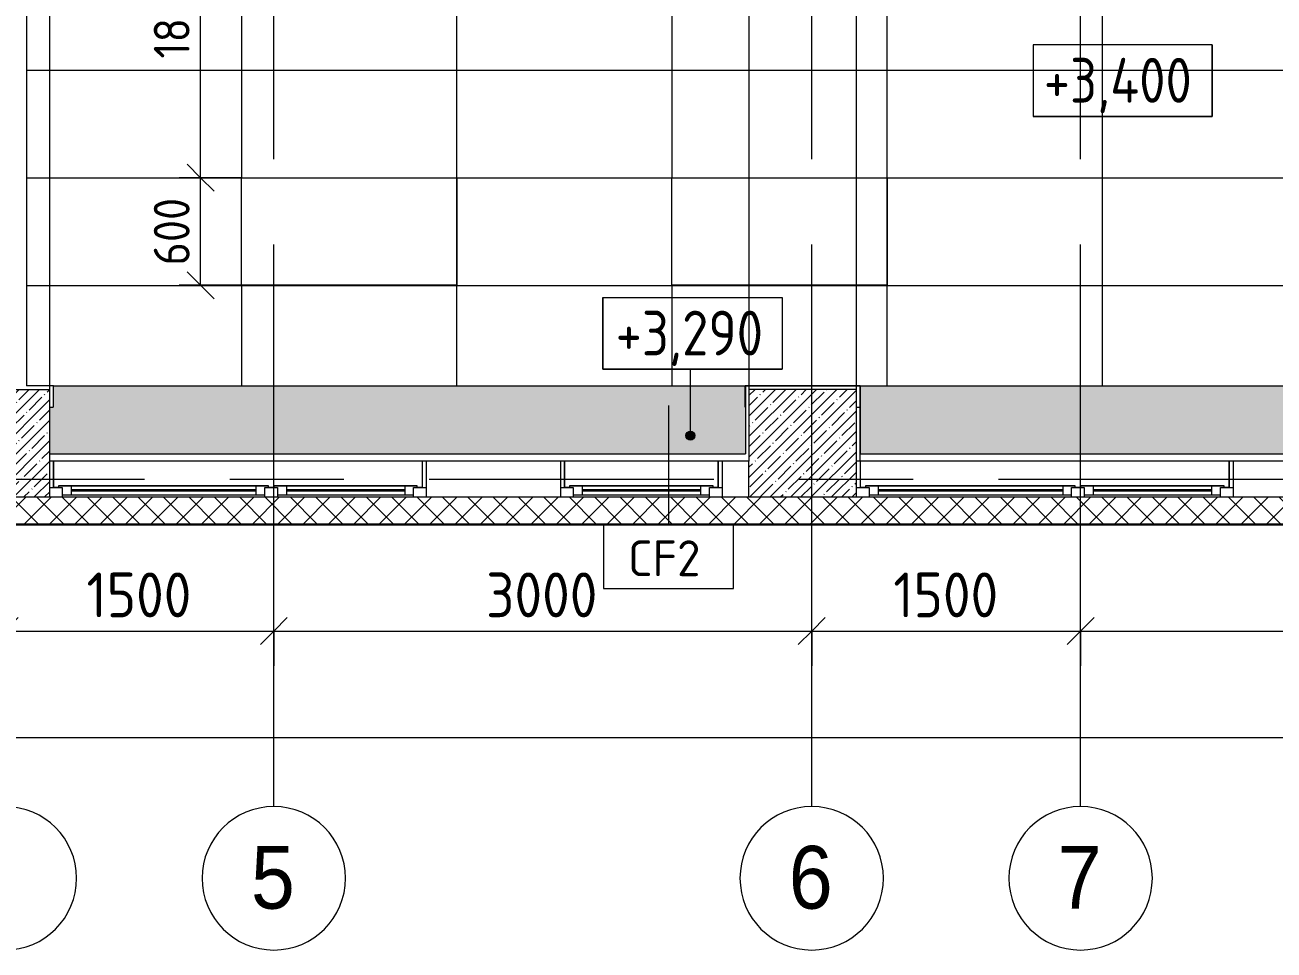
# Model space of a CAD drawing. Header units: millimetres. Extents: x -5507 to 191320, y -8553 to 29000.
# Drawn here: x 12622 to 19589, y -2627 to 2532 of the extents above; entities that cross this region are included whole.
import ezdxf

# ---------------------------------------------------------------- set-up
doc = ezdxf.new("R2010")
doc.units = ezdxf.units.MM
doc.linetypes.add('Осевая', pattern=[3175, 635, -476.25, 1587.5, -476.25])
for name, color, linetype, lineweight in [('A-ANNO-DIMS', 7, 'Continuous', 9), ('A-ANNO-DIMS-100', 7, 'Continuous', 9), ('A-CLNG', 7, 'Continuous', 9), ('A-CLNG-IDEN', 7, 'Continuous', 9), ('A-CLNG-PATT', 7, 'Continuous', 9), ('A-FLOR', 7, 'Continuous', 9), ('A-GLAZ', 7, 'Continuous', 9), ('A-GLAZ-1', 7, 'Continuous', 13), ('A-WALL', 7, 'Continuous', 9), ('G-ANNO-DIMS', 7, 'Continuous', 9), ('I-WALL', 7, 'Continuous', 9), ('S-COLS', 7, 'Continuous', 9), ('Оси', 7, 'Continuous', 9), ('Оси-1', 7, 'Continuous', 20), ('Оси-2', 7, 'Осевая', 9)]:
    doc.layers.add(name, color=color, linetype=linetype, lineweight=lineweight)
for name, color, linetype, lineweight, true_color in [('A-WALL-2', 7, 'Continuous', 13, 0x3c3c3c), ('A-WALL-FNSH-1', 7, 'Continuous', 9, 0x3c3c3c), ('A-WALL-FNSH-2', 7, 'Continuous', 13, 0x3c3c3c)]:
    doc.layers.add(name, color=color, linetype=linetype, lineweight=lineweight, true_color=true_color)
doc.styles.add('Arial', font='arial.ttf', dxfattribs={"width": 0.9, "height": 350})
doc.styles.add('GOST Common', font='GOST_Common.ttf', dxfattribs={"width": 0.9, "height": 250})
doc.styles.add('GOST Common_1', font='GOST_Common.ttf', dxfattribs={"height": 200})
doc.styles.add('ISOCPEUR', font='isocpeur.ttf', dxfattribs={"width": 0.9, "height": 250})
doc.styles.add('ISOCPEUR_1', font='isocpeur.ttf', dxfattribs={"width": 0.9, "height": 200})
doc.dimstyles.new('ISO-2_0_0_9К_Средний_округл2', dxfattribs={"dimscale": 304.8, "dimtxt": 199.196235, "dimasz": 0.492126, "dimexe": 0.393701, "dimexo": 0, "dimgap": 0, "dimtad": 1, "dimdec": 0, "dimrnd": 10, "dimzin": 0, "dimdsep": 46, "dimtxsty": 'ISOCPEUR_1', "dimblk1": 'OBLIQUE', "dimblk2": 'OBLIQUE', "dimsah": 1, "dimcen": 0.09, "dimdle": 0.393701, "dimazin": 0, "dimtfac": 1, "dimtdec": 4, "dimtix": 1, "dimtmove": 0, "dimatfit": 3, "dimfxl": 1, "dimtvp": 1, "dimtolj": 1, "dimtzin": 0, "dimarcsym": 2})
doc.dimstyles.new('ISO-2_5_0_9К_БОЛЬШОЙ', dxfattribs={"dimscale": 304.8, "dimtxt": 248.995294, "dimasz": 0.492126, "dimexe": 0.393701, "dimexo": 0.984252, "dimgap": 0, "dimtad": 1, "dimdec": 0, "dimrnd": 10, "dimzin": 0, "dimdsep": 46, "dimtxsty": 'ISOCPEUR', "dimblk1": 'OBLIQUE', "dimblk2": 'OBLIQUE', "dimsah": 1, "dimcen": 0.09, "dimdle": 0.393701, "dimazin": 0, "dimtfac": 1, "dimtdec": 4, "dimtix": 1, "dimtmove": 2, "dimatfit": 3, "dimfxl": 1, "dimtvp": 1, "dimtolj": 1, "dimtzin": 0, "dimarcsym": 2})
doc.dimstyles.new('ISO-2_5_0_9К_БОЛЬШОЙ_1', dxfattribs={"dimscale": 304.8, "dimtxt": 248.995294, "dimasz": 0.492126, "dimexe": 0.393701, "dimexo": 0.984252, "dimgap": 0, "dimtad": 1, "dimdec": 0, "dimrnd": 10, "dimzin": 0, "dimdsep": 46, "dimtxsty": 'ISOCPEUR', "dimblk1": 'OBLIQUE', "dimblk2": 'OBLIQUE', "dimsah": 1, "dimcen": 0.09, "dimdle": 0.393701, "dimazin": 0, "dimtfac": 1, "dimtdec": 4, "dimtix": 1, "dimtmove": 0, "dimatfit": 3, "dimfxl": 1, "dimtvp": 1, "dimtolj": 1, "dimtzin": 0, "dimarcsym": 2})
pattern_1 = [(45, (0, 0), (-57.02463, 57.02463), []), (45, (57.025, 0), (-57.02463, 57.02463), [100.806, -20.161, 3.353, -16.808])]
pattern_2 = [(180, (11431, 2879.5), (-7e-14, -600), []), (270, (11431, 2879.5), (1200, 7e-14), [])]

# ---------------------------------------------------------------- blocks, each defined once
blk = doc.blocks.new('120_Окно_СКБ_2Ст - 120_Окно_СКБ_2Ст 2100х2500 _мал створка СЛЕВА_-V7-План потолков с обозначением видов отделки и геометрии 3 этажа в осях 1-12')
at = {"layer": 'A-GLAZ'}
for p, q in [((-1030, -127), (-1000, -127)), ((-930, -107), (-270, -107)), ((-270, -117), (-930, -117)), ((-200, -127), (-170, -127)), ((-100, -107), (930, -107)), ((930, -117), (-100, -117)), ((1000, -127), (1030, -127))]:
    blk.add_line(p, q, dxfattribs=at)
at = {"layer": 'A-GLAZ-1'}
for p, q in [((-1050, -127), (-1050, -75)), ((-980, -127), (-1050, -127)), ((-980, -127), (-1000, -127)), ((-1000, -127), (-1000, -137)), ((-1000, -137), (-200, -137)), ((-200, -137), (-1000, -137)), ((-980, -75), (-980, -127)), ((-220, -87), (-980, -87)), ((-980, -87), (-980, -127)), ((-930, -137), (-930, -87)), ((-270, -137), (-270, -87)), ((-220, -127), (-220, -75)), ((-220, -127), (-220, -87)), ((-150, -127), (-220, -127)), ((-200, -127), (-220, -127)), ((-200, -137), (-200, -127)), ((-150, -127), (-170, -127)), ((-170, -127), (-170, -137)), ((-170, -137), (1000, -137)), ((1000, -137), (-170, -137)), ((-150, -75), (-150, -127)), ((980, -87), (-150, -87)), ((-150, -87), (-150, -127)), ((-100, -137), (-100, -87)), ((930, -137), (930, -87)), ((980, -127), (980, -75)), ((980, -127), (980, -87)), ((1050, -127), (980, -127)), ((1000, -127), (980, -127)), ((1000, -137), (1000, -127)), ((1050, -75), (1050, -127))]:
    blk.add_line(p, q, dxfattribs=at)
blk = doc.blocks.new('120_Окно_СКБ_1Ст - 120_Окно_СКБ_1Ст 900х2500_h_-22445987-План потолков с обозначением видов отделки и геометрии 3 этажа в осях 1-12')
at = {"layer": 'A-GLAZ'}
for p, q in [((-430, -127), (-400, -127)), ((-330, -107), (330, -107)), ((330, -117), (-330, -117)), ((400, -127), (430, -127))]:
    blk.add_line(p, q, dxfattribs=at)
at = {"layer": 'A-GLAZ-1'}
for p, q in [((-450, -127), (-450, -75)), ((-380, -127), (-450, -127)), ((-380, -127), (-400, -127)), ((-400, -127), (-400, -137)), ((-400, -137), (400, -137)), ((400, -137), (-400, -137)), ((-380, -75), (-380, -127)), ((380, -87), (-380, -87)), ((-380, -87), (-380, -127)), ((-330, -137), (-330, -87)), ((330, -137), (330, -87)), ((380, -127), (380, -75)), ((380, -127), (380, -87)), ((450, -127), (380, -127)), ((400, -127), (380, -127)), ((400, -137), (400, -127)), ((450, -75), (450, -127))]:
    blk.add_line(p, q, dxfattribs=at)
blk = doc.blocks.new('Ось сетки - D8-29747960-План потолков с обозначением видов отделки и геометрии 3 этажа в осях 1-12')
at = {"layer": 'Оси-1'}
for start, end in [(360, 180), (180, 360)]:
    blk.add_arc((0, 0), 4, start, end, dxfattribs=at)
blk = doc.blocks.new('DIMBLOCK14-План потолков с обозначением видов отделки и геометрии 3 этажа в осях 1-12')
at = {"layer": 'A-ANNO-DIMS-100'}
for p, q in [((110, -1635), (110, -1321.1)), ((38310, -1635), (38310, -1321.1)), ((-10, -1441.1), (38430, -1441.1)), ((110, -1441.1), (110, -1635)), ((38310, -1441.1), (38310, -1635))]:
    blk.add_line(p, q, dxfattribs=at)
at = {"layer": 'A-ANNO-DIMS-100', "lineweight": 20}
for p, q in [((110, -1441.1), (185, -1366.1)), ((38310, -1441.1), (38385, -1366.1)), ((110, -1441.1), (35, -1516.1)), ((38310, -1441.1), (38235, -1516.1))]:
    blk.add_line(p, q, dxfattribs=at)
at = {"layer": 'A-ANNO-DIMS-100', "color": 0, "insert": (20005.7, -1114.4), "char_height": 250, "width": 948.097, "attachment_point": 1, "line_spacing_factor": 1.149209, "style": 'ISOCPEUR'}
blk.add_mtext('38200', dxfattribs=at)
blk = doc.blocks.new('_Oblique')
at = {"color": 0, "linetype": 'ByBlock', "lineweight": -2}
blk.add_line((-0.5, -0.5), (0.5, 0.5), dxfattribs=at)
blk = doc.blocks.new('DIMBLOCK18-План потолков с обозначением видов отделки и геометрии 3 этажа в осях 1-12')
at = {"layer": 'A-ANNO-DIMS-100'}
for p, q in [((12510, -1041.8), (12510, -727.8)), ((14010, -1041.8), (14010, -727.8)), ((12510, -847.8), (14010, -847.8)), ((12510, -847.8), (12510, -1041.8)), ((14010, -847.8), (14010, -1041.8))]:
    blk.add_line(p, q, dxfattribs=at)
at = {"layer": 'A-ANNO-DIMS-100', "lineweight": 20}
for p, q in [((12510, -847.8), (12585, -772.8)), ((14010, -847.8), (14085, -772.8)), ((12510, -847.8), (12435, -922.8)), ((14010, -847.8), (13935, -922.8))]:
    blk.add_line(p, q, dxfattribs=at)
at = {"layer": 'A-ANNO-DIMS-100', "color": 0, "insert": (12965.5, -521.2), "char_height": 250, "width": 706.764, "attachment_point": 1, "line_spacing_factor": 1.149209, "style": 'ISOCPEUR'}
blk.add_mtext('1500', dxfattribs=at)
blk = doc.blocks.new('DIMBLOCK19-План потолков с обозначением видов отделки и геометрии 3 этажа в осях 1-12')
at = {"layer": 'A-ANNO-DIMS-100'}
for p, q in [((14010, -1041.8), (14010, -727.8)), ((17010, -1041.8), (17010, -727.8)), ((14010, -847.8), (17010, -847.8)), ((14010, -847.8), (14010, -1041.8)), ((17010, -847.8), (17010, -1041.8))]:
    blk.add_line(p, q, dxfattribs=at)
at = {"layer": 'A-ANNO-DIMS-100', "lineweight": 20}
for p, q in [((14010, -847.8), (14085, -772.8)), ((17010, -847.8), (17085, -772.8)), ((14010, -847.8), (13935, -922.8)), ((17010, -847.8), (16935, -922.8))]:
    blk.add_line(p, q, dxfattribs=at)
at = {"layer": 'A-ANNO-DIMS-100', "color": 0, "insert": (15194, -521.2), "char_height": 250, "width": 758.478, "attachment_point": 1, "line_spacing_factor": 1.149209, "style": 'ISOCPEUR'}
blk.add_mtext('3000', dxfattribs=at)
blk = doc.blocks.new('DIMBLOCK20-План потолков с обозначением видов отделки и геометрии 3 этажа в осях 1-12')
at = {"layer": 'A-ANNO-DIMS-100'}
for p, q in [((17010, -1041.8), (17010, -727.8)), ((18510, -1041.8), (18510, -727.8)), ((17010, -847.8), (18510, -847.8)), ((17010, -847.8), (17010, -1041.8)), ((18510, -847.8), (18510, -1041.8))]:
    blk.add_line(p, q, dxfattribs=at)
at = {"layer": 'A-ANNO-DIMS-100', "lineweight": 20}
for p, q in [((17010, -847.8), (17085, -772.8)), ((18510, -847.8), (18585, -772.8)), ((17010, -847.8), (16935, -922.8)), ((18510, -847.8), (18435, -922.8))]:
    blk.add_line(p, q, dxfattribs=at)
at = {"layer": 'A-ANNO-DIMS-100', "color": 0, "insert": (17465.5, -521.2), "char_height": 250, "width": 706.764, "attachment_point": 1, "line_spacing_factor": 1.149209, "style": 'ISOCPEUR'}
blk.add_mtext('1500', dxfattribs=at)
blk = doc.blocks.new('DIMBLOCK21-План потолков с обозначением видов отделки и геометрии 3 этажа в осях 1-12')
at = {"layer": 'A-ANNO-DIMS-100'}
for p, q in [((18510, -1041.8), (18510, -727.8)), ((22210, -1041.8), (22210, -727.8)), ((18510, -847.8), (22210, -847.8)), ((18510, -847.8), (18510, -1041.8)), ((22210, -847.8), (22210, -1041.8))]:
    blk.add_line(p, q, dxfattribs=at)
at = {"layer": 'A-ANNO-DIMS-100', "lineweight": 20}
for p, q in [((18510, -847.8), (18585, -772.8)), ((22210, -847.8), (22285, -772.8)), ((18510, -847.8), (18435, -922.8)), ((22210, -847.8), (22135, -922.8))]:
    blk.add_line(p, q, dxfattribs=at)
at = {"layer": 'A-ANNO-DIMS-100', "color": 0, "insert": (20044, -521.2), "char_height": 250, "width": 758.478, "attachment_point": 1, "line_spacing_factor": 1.149209, "style": 'ISOCPEUR'}
blk.add_mtext('3700', dxfattribs=at)
blk = doc.blocks.new('Высотные отметки - 10х4_h_-17668695-План потолков с обозначением видов отделки и геометрии 3 этажа в осях 1-12')
at = {"layer": 'G-ANNO-DIMS'}
for p, q in [((-5, 4), (-5, 0)), ((5, 4), (-5, 4)), ((5, 4), (-5, 4)), ((-5, 4), (-5, 0)), ((5, 4), (5, 0)), ((5, 0), (5, 4)), ((5, 0), (-5, 0)), ((-5, 0), (5, 0))]:
    blk.add_line(p, q, dxfattribs=at)
blk = doc.blocks.new('DIMBLOCK40-План потолков с обозначением видов отделки и геометрии 3 этажа в осях 1-12')
at = {"layer": 'A-ANNO-DIMS-100', "lineweight": 20}
for p, q in [((13601.8, 1680.7), (13526.8, 1755.7)), ((13601.8, 1680.7), (13676.8, 1605.7)), ((13601.8, 1080.7), (13526.8, 1155.7)), ((13601.8, 1080.7), (13676.8, 1005.7))]:
    blk.add_line(p, q, dxfattribs=at)
at = {"layer": 'A-ANNO-DIMS-100'}
for p, q in [((13830.6, 1680.7), (13481.8, 1680.7)), ((13601.8, 1080.7), (13601.8, 1680.7)), ((13601.8, 1680.7), (13830.6, 1680.7)), ((13830.6, 1080.7), (13481.8, 1080.7)), ((13601.8, 1080.7), (13830.6, 1080.7))]:
    blk.add_line(p, q, dxfattribs=at)
at = {"layer": 'A-ANNO-DIMS-100', "color": 0, "insert": (13340.5, 1191), "char_height": 200, "width": 455.087, "attachment_point": 1, "rotation": 90, "line_spacing_factor": 1.149209, "style": 'ISOCPEUR_1'}
blk.add_mtext('600', dxfattribs=at)
blk = doc.blocks.new('DIMBLOCK41-План потолков с обозначением видов отделки и геометрии 3 этажа в осях 1-12')
at = {"layer": 'A-ANNO-DIMS-100', "lineweight": 20}
for p, q in [((13601.8, 3480.7), (13526.8, 3555.7)), ((13601.8, 3480.7), (13676.8, 3405.7)), ((13601.8, 1680.7), (13526.8, 1755.7)), ((13601.8, 1680.7), (13676.8, 1605.7))]:
    blk.add_line(p, q, dxfattribs=at)
at = {"layer": 'A-ANNO-DIMS-100'}
for p, q in [((13830.6, 3480.7), (13481.8, 3480.7)), ((13601.8, 1680.7), (13601.8, 3480.7)), ((13601.8, 3480.7), (13830.6, 3480.7)), ((13830.6, 1680.7), (13481.8, 1680.7)), ((13601.8, 1680.7), (13830.6, 1680.7))]:
    blk.add_line(p, q, dxfattribs=at)
at = {"layer": 'A-ANNO-DIMS-100', "color": 0, "insert": (13340.5, 2345.1), "char_height": 200, "width": 565.411, "attachment_point": 1, "rotation": 90, "line_spacing_factor": 1.149209, "style": 'ISOCPEUR_1'}
blk.add_mtext('1800', dxfattribs=at)
blk = doc.blocks.new('М_потолков - Марка_ Имя типа-25382930-План потолков с обозначением видов отделки и геометрии 3 этажа в осях 1-12')
at = {"layer": 'A-CLNG-IDEN'}
for p, q in [((3.625, 1.984375), (-3.625, 1.984375)), ((-3.625, 1.984375), (-3.625, -1.59375)), ((3.625, -1.59375), (3.625, 1.984375)), ((-3.625, -1.59375), (3.625, -1.59375))]:
    blk.add_line(p, q, dxfattribs=at)

msp = doc.modelspace()

# ---------------------------------------------------------------- hatches: boundary and pattern name
at = {"layer": 'A-CLNG-PATT'}
h = msp.add_hatch(dxfattribs=at)
h.set_pattern_fill('FP_34', color=256, style=0, pattern_type=2)
h.set_pattern_definition(pattern_2)
h.paths.add_polyline_path([(21910, 520), (21910, 7050), (20659, 7050), (20658, 7660), (19360, 7660), (19360, 7050), (17260, 7050), (17260, 6480.7), (17430.6, 6480.7), (17430.6, 5880.7), (17260, 5880.7), (17260, 4080.7), (17430.6, 4080.7), (17430.6, 3480.7), (17260, 3480.7), (17260, 1680.7), (17430.6, 1680.7), (17430.6, 1080.7), (17260, 1080.7), (17260, 520), (21890, 520)])
h.paths.add_polyline_path([(22730, 520), (24810.7, 520), (24810.7, 7680), (22530, 7680), (22530, 7050), (22510, 7050), (22510, 6480.7), (23430.6, 6480.7), (23430.6, 5880.7), (22510, 5880.7), (22510, 4080.7), (23430.6, 4080.7), (23430.6, 3480.7), (22510, 3480.7), (22510, 1680.7), (23430.6, 1680.7), (23430.6, 1080.7), (22510, 1080.7), (22510, 520), (22530, 520)])
h.paths.add_polyline_path([(16640, 520), (16660, 520), (16660, 1080.7), (16230.6, 1080.7), (16230.6, 1680.7), (16660, 1680.7), (16660, 3480.7), (16230.6, 3480.7), (16230.6, 4080.7), (16660, 4080.7), (16660, 5880.7), (16230.6, 5880.7), (16230.6, 6480.7), (16660, 6480.7), (16660, 7050), (16110, 7050), (16109, 7680), (14231, 7679.7), (14095.8, 7643.4), (14095.7, 7680), (12780, 7680), (12780, 7280), (12760, 7280), (12760, 520), (15831.5, 520)])
h.paths.add_polyline_path([(21030.6, 1080.7), (19830.6, 1080.7), (19830.6, 1680.7), (21030.6, 1680.7)])
h.paths.add_polyline_path([(13830.6, 1080.7), (13830.6, 1680.7), (15030.6, 1680.7), (15030.6, 1080.7)])
h.paths.add_polyline_path([(19830.6, 3480.7), (19830.6, 4080.7), (21030.6, 4080.7), (21030.6, 3480.7)])
h.paths.add_polyline_path([(15030.6, 3480.7), (13830.6, 3480.7), (13830.6, 4080.7), (15030.6, 4080.7)])
h.paths.add_polyline_path([(19830.6, 5880.7), (19830.6, 6480.7), (21030.6, 6480.7), (21030.6, 5880.7)])
h.paths.add_polyline_path([(15030.6, 5880.7), (13830.6, 5880.7), (13831, 6480.7), (15030.6, 6480.7)])
h.paths.add_polyline_path([(13831.2, 7279.5), (13794.9, 7414.7), (13867.4, 7414.8)])
h = msp.add_hatch(dxfattribs=at)
h.set_pattern_fill('FP_34', color=256, style=0, pattern_type=2)
h.set_pattern_definition(pattern_2)
h.paths.add_polyline_path([(22510, 520), (22510, 1080.7), (22230.6, 1080.7), (22230.6, 1680.7), (22510, 1680.7), (22510, 3480.7), (22230.6, 3480.7), (22230.6, 4080.7), (22510, 4080.7), (22510, 5880.7), (22230.6, 5880.7), (22230.6, 6480.7), (22510, 6480.7), (22510, 7050), (21910, 7050), (21910, 520), (21911.8, 520)])
h.paths.add_polyline_path([(16661.8, 520), (17260, 520), (17260, 1080.7), (16660, 1080.7), (16660, 520)])
h.paths.add_polyline_path([(12630, 520), (12760, 520), (12760, 7280), (12630, 7280), (12630, 2365.1)])
h.paths.add_polyline_path([(16660, 1680.7), (17260, 1680.7), (17260, 3480.7), (16660, 3480.7), (16660, 2836.5)])
h.paths.add_polyline_path([(17260, 4080.7), (17260, 5880.7), (16660, 5880.7), (16660, 4080.7), (16975.9, 4080.7)])
h.paths.add_polyline_path([(17187.7, 6480.7), (17260, 6480.7), (17260, 7050), (16660, 7050), (16660, 6480.7)])
h = msp.add_hatch(color=256, dxfattribs=at)
h.paths.add_polyline_path([(24550.9, 140), (24810.7, 140), (24810.7, 520), (22531, 520), (22531, 140)])
h.paths.add_polyline_path([(17281, 140), (21890, 140), (21890, 520), (17281, 520), (17281, 247.2)])
h.paths.add_polyline_path([(15831.5, 140), (16640, 140), (16640, 520), (12780, 520), (12780, 400), (12760, 400), (12760, 140), (12925.1, 140)])
at = {"layer": 'A-WALL'}
h = msp.add_hatch(dxfattribs=at)
h.set_pattern_fill('FP_10', color=256, style=0, pattern_type=2)
h.set_pattern_definition([(45, (0, 0), (-70.71068, 70.71068), []), (135, (0, 0), (-70.71068, -70.71068), [])])
h.paths.add_polyline_path([(37629.9, -250), (38907.7, -250), (38907.7, -100), (-260, -100), (-260, -250), (36176.7, -250)])
at = {"layer": 'G-ANNO-DIMS'}
h = msp.add_hatch(color=256, dxfattribs=at)
edge = h.paths.add_edge_path()
edge.add_arc((16333.8, 242.2), 25, 0, 360)
at = {"layer": 'S-COLS'}
h = msp.add_hatch(dxfattribs=at)
h.set_pattern_fill('FP_11', color=256, style=0, pattern_type=2)
h.set_pattern_definition(pattern_1)
h.paths.add_polyline_path([(12160, -100), (12760, -100), (12760, 500), (12160, 500), (12160, -80.6)])
h = msp.add_hatch(dxfattribs=at)
h.set_pattern_fill('FP_11', color=256, style=0, pattern_type=2)
h.set_pattern_definition(pattern_1)
h.paths.add_polyline_path([(16660, -100), (17260, -100), (17260, 500), (16660, 500), (16660, -97.7)])

# ---------------------------------------------------------------- linework, layer by layer
at = {"layer": 'A-CLNG'}
for p, q in [((13830.6, 1080.7), (13830.6, 1680.7)), ((13830.6, 1680.7), (15030.6, 1680.7)), ((15030.6, 1680.7), (15030.6, 1080.7)), ((16230.6, 1080.7), (16230.6, 1680.7)), ((16230.6, 1680.7), (17430.6, 1680.7)), ((17430.6, 1680.7), (17430.6, 1080.7)), ((15030.6, 1080.7), (13830.6, 1080.7)), ((17430.6, 1080.7), (16230.6, 1080.7)), ((12780, 520), (16640, 520)), ((17280, 520), (21890, 520)), ((17281, 520), (17281, 140))]:
    msp.add_line(p, q, dxfattribs=at)
at = {"layer": 'A-CLNG-IDEN'}
msp.add_line((16211.1, 410.6), (16211.1, -253.1), dxfattribs=at)
at = {"layer": 'A-FLOR'}
for p, q in [((12760, 500), (12760, 7300)), ((16660, 7300), (16660, 500)), ((17260, 500), (17260, 7300)), ((12410, 500), (12760, 500)), ((17260, 500), (17260, 500))]:
    msp.add_line(p, q, dxfattribs=at)
at = {"layer": 'A-WALL'}
for p, q in [((14860, -48), (14860, -100)), ((15610, -100), (15610, -48)), ((16510, -48), (16510, -100)), ((19360, -48), (19360, -100)), ((-260, -250), (38907.7, -250))]:
    msp.add_line(p, q, dxfattribs=at)
at = {"layer": 'A-WALL-2'}
msp.add_line((-110, -100), (21910, -100), dxfattribs=at)
at = {"layer": 'A-WALL-FNSH-1'}
msp.add_line((38907.7, -258), (-268, -258), dxfattribs=at)
at = {"layer": 'A-WALL-FNSH-2'}
msp.add_line((-263, -253), (38907.7, -253), dxfattribs=at)
at = {"layer": 'G-ANNO-DIMS'}
for p, q in [((16333.8, 612.3), (16345.4, 612.3)), ((16333.8, 242.2), (16333.8, 612.3))]:
    msp.add_line(p, q, dxfattribs=at)
msp.add_circle((16333.8, 242.2), 25, dxfattribs=at)
at = {"layer": 'I-WALL'}
for p, q in [((12630, 7280), (12630, 520)), ((12631, 7279), (12631, 520)), ((12780, 520), (12630, 520)), ((12631, 521), (12781, 521)), ((12760, 400), (12760, 500)), ((12780, 520), (12780, 400)), ((12781, 520), (12781, 521)), ((16639, 400), (16639, 521)), ((16639, 521), (17281, 521)), ((16640, 521), (16640, 140)), ((16640, 520), (17280, 520)), ((16660, 500), (16660, 100)), ((17260, 500), (16660, 500)), ((17260, 400), (17260, 500)), ((17280, 100), (17280, 520)), ((17281, 521), (17281, 520)), ((12760, 400), (12780, 400)), ((16639, 400), (16640, 400)), ((17260, 400), (17281, 400)), ((12760, 140), (16640, 140)), ((12760, 100), (12760, 140)), ((17280, 140), (21890, 140)), ((19360, 141), (19360, 140)), ((19360, 141), (20710, 141)), ((16660, 100), (12760, 100)), ((12780, 100), (12780, -48)), ((12781, 100), (12781, -48)), ((14839, -48), (14839, 100)), ((14840, -48), (14840, 100)), ((14860, 100), (14860, -48)), ((15610, -48), (15610, 100)), ((15630, 100), (15630, -48)), ((15631, 100), (15631, -48)), ((16489, -48), (16489, 100)), ((16490, -48), (16490, 100)), ((16510, 100), (16510, -48)), ((21910, 100), (17260, 100)), ((17280, 100), (17280, -48)), ((17281, 100), (17281, -48)), ((19339, -48), (19339, 100)), ((19340, -48), (19340, 100)), ((19360, 100), (19360, -48)), ((12760, -48), (12781, -48)), ((14839, -48), (14860, -48)), ((15610, -48), (15631, -48)), ((16489, -48), (16510, -48)), ((17260, -48), (17281, -48)), ((19339, -48), (19360, -48))]:
    msp.add_line(p, q, dxfattribs=at)
at = {"layer": 'S-COLS'}
for p, q in [((12760, 400), (12760, 500)), ((17260, 400), (17260, 500)), ((12760, 140), (12760, 400)), ((17260, -100), (17260, 400)), ((12760, -100), (12760, 100)), ((16660, -100), (16660, 100))]:
    msp.add_line(p, q, dxfattribs=at)
at = {"layer": 'Оси'}
for p, q in [((14010, -1826.6), (14010, 673.4)), ((17010, -1826.6), (17010, 673.4)), ((18510, -1826.6), (18510, 673.4))]:
    msp.add_line(p, q, dxfattribs=at)
at = {"layer": 'Оси-2'}
for p, q in [((14010, 673.4), (14010, 24898.1)), ((17010, 673.4), (17010, 24898.1)), ((18510, 673.4), (18510, 24898.1)), ((-2109.8, 0), (35990, 0))]:
    msp.add_line(p, q, dxfattribs=at)

# ---------------------------------------------------------------- block references
at = {"layer": 'A-CLNG-IDEN', "xscale": 99.99999999999993, "yscale": 99.99999999999993, "zscale": 99.99999999999993}
msp.add_blockref('М_потолков - Марка_ Имя типа-25382930-План потолков с обозначением видов отделки и геометрии 3 этажа в осях 1-12', (16211.1, -451.5), dxfattribs=at)
at = {"layer": 'A-GLAZ', "rotation": 180}
for name, p in [('120_Окно_СКБ_2Ст - 120_Окно_СКБ_2Ст 2100х2500 _мал створка СЛЕВА_-V7-План потолков с обозначением видов отделки и геометрии 3 этажа в осях 1-12', (13810, -175)), ('120_Окно_СКБ_1Ст - 120_Окно_СКБ_1Ст 900х2500_h_-22445987-План потолков с обозначением видов отделки и геометрии 3 этажа в осях 1-12', (16060, -175)), ('120_Окно_СКБ_2Ст - 120_Окно_СКБ_2Ст 2100х2500 _мал створка СЛЕВА_-V7-План потолков с обозначением видов отделки и геометрии 3 этажа в осях 1-12', (18310, -175))]:
    msp.add_blockref(name, p, dxfattribs=at)
at = {"layer": 'G-ANNO-DIMS', "xscale": 99.99999999999993, "yscale": 99.99999999999993, "zscale": 99.99999999999993}
msp.add_blockref('Высотные отметки - 10х4_h_-17668695-План потолков с обозначением видов отделки и геометрии 3 этажа в осях 1-12', (18744.6, 2022), dxfattribs=at)
at = {"layer": 'G-ANNO-DIMS', "extrusion": (0, 0, -1), "xscale": 99.99999999999993, "yscale": 99.99999999999993, "zscale": 99.99999999999993}
msp.add_blockref('Высотные отметки - 10х4_h_-17668695-План потолков с обозначением видов отделки и геометрии 3 этажа в осях 1-12', (-16345.4, 612.3), dxfattribs=at)
at = {"layer": 'Оси-1', "xscale": 99.99999999999993, "yscale": 99.99999999999993, "zscale": 99.99999999999993}
for p in [(12510, -2226.6), (14010, -2226.6), (17010, -2226.6), (18510, -2226.6)]:
    msp.add_blockref('Ось сетки - D8-29747960-План потолков с обозначением видов отделки и геометрии 3 этажа в осях 1-12', p, dxfattribs=at)

# ---------------------------------------------------------------- texts
at = {"layer": 'A-CLNG-IDEN', "insert": (15985.3, -341.8), "char_height": 200, "width": 529.114, "attachment_point": 1, "style": 'GOST Common_1'}
msp.add_mtext('CF2', dxfattribs=at)
at = {"layer": 'G-ANNO-DIMS', "char_height": 250, "attachment_point": 1, "line_spacing_factor": 1.022761, "style": 'GOST Common'}
for s, insert, width in [('+3,400', (18304.6, 2348.7), 1055.976), ('+3,290', (15916.7, 939), 1028.823)]:
    msp.add_mtext(s, dxfattribs=dict(at, insert=insert, width=width))
at = {"layer": 'Оси', "char_height": 350, "width": 303.038, "attachment_point": 1, "style": 'Arial'}
for s, insert in [('\\fArial|b0|i0|c204|p34|;\\W.9;5', (13882.5, -2046)), ('\\fArial|b0|i0|c204|p34|;\\W.9;6', (16882.5, -2046)), ('\\fArial|b0|i0|c204|p34|;\\W.9;7', (18382.5, -2046))]:
    msp.add_mtext(s, dxfattribs=dict(at, insert=insert))

# ---------------------------------------------------------------- dimensions: what is measured, and where the dimension line sits
at = {"layer": 'A-ANNO-DIMS'}
for base, p1, p2, override, picture, middle in [((13601.8, 3480.7), (13830.6, 1680.7), (13830.6, 3480.7), {"dimpost": '<>', "dimfxl": 1800}, 'DIMBLOCK41-План потолков с обозначением видов отделки и геометрии 3 этажа в осях 1-12', (13501.8, 2580.7)), ((13601.8, 1680.7), (13830.6, 1080.7), (13830.6, 1680.7), {"dimpost": '<>', "dimfxl": 600}, 'DIMBLOCK40-План потолков с обозначением видов отделки и геометрии 3 этажа в осях 1-12', (13501.8, 1380.7))]:
    dim = msp.add_linear_dim(base=base, p1=p1, p2=p2, angle=90, dimstyle='ISO-2_0_0_9К_Средний_округл2', override=override, dxfattribs=at)
    dim.commit()
    dim.dimension.update_dxf_attribs({"geometry": picture, "text_midpoint": middle})
for base, p1, p2, override, picture, middle in [((14010, -847.8), (12510, -741.8), (14010, -741.8), {"dimpost": '<>', "dimfxl": 1500}, 'DIMBLOCK18-План потолков с обозначением видов отделки и геометрии 3 этажа в осях 1-12', (13260, -722.8)), ((17010, -847.8), (14010, -741.8), (17010, -741.8), {"dimpost": '<>', "dimfxl": 3000}, 'DIMBLOCK19-План потолков с обозначением видов отделки и геометрии 3 этажа в осях 1-12', (15510, -722.8)), ((18510, -847.8), (17010, -741.8), (18510, -741.8), {"dimpost": '<>', "dimfxl": 1500}, 'DIMBLOCK20-План потолков с обозначением видов отделки и геометрии 3 этажа в осях 1-12', (17760, -722.8)), ((22210, -847.8), (18510, -741.8), (22210, -741.8), {"dimpost": '<>', "dimfxl": 3700}, 'DIMBLOCK21-План потолков с обозначением видов отделки и геометрии 3 этажа в осях 1-12', (20360, -722.8))]:
    dim = msp.add_linear_dim(base=base, p1=p1, p2=p2, dimstyle='ISO-2_5_0_9К_БОЛЬШОЙ_1', override=override, dxfattribs=at)
    dim.commit()
    dim.dimension.update_dxf_attribs({"geometry": picture, "text_midpoint": middle})
dim = msp.add_linear_dim(base=(38310, -1441.1), p1=(110, -1335), p2=(38310, -1335), dimstyle='ISO-2_5_0_9К_БОЛЬШОЙ', override={"dimpost": '<>', "dimfxl": 38199.999966}, dxfattribs=at)
dim.commit()
dim.dimension.update_dxf_attribs({"geometry": 'DIMBLOCK14-План потолков с обозначением видов отделки и геометрии 3 этажа в осях 1-12', "text_midpoint": (20479.8, -1281.1), "dimtype": 160})

doc.saveas('drawing.dxf')
